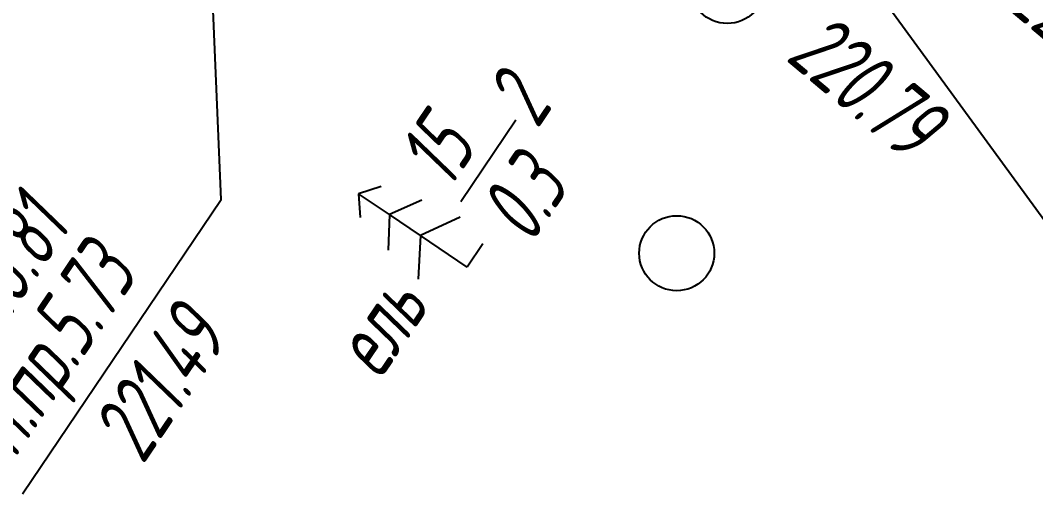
# Model space of a CAD drawing. Header units: millimetres. Extents: x -1799 to 6962, y -1020 to 4121.
# Drawn here: x 4043.7 to 4097.8, y 3252.2 to 3277.4 of the extents above; entities that cross this region are included whole.
import ezdxf

# ---------------------------------------------------------------- set-up
doc = ezdxf.new("R2010")
doc.units = ezdxf.units.MM
doc.linetypes.add('CONTI', pattern=[0])
for name, color, linetype in [('NAD_MDEFAULT', 7, 'CONTI'), ('PI_OTDEFAULT', 172, 'CONTI'), ('SIT_LDEFAULT', 7, 'CONTI'), ('USLZNDEFAULT', 7, 'CONTI'), ('ZAPSKDEFAULT', 7, 'CONTI')]:
    doc.layers.add(name, color=color, linetype=linetype)
doc.styles.add('eskd', font='spds.shx', dxfattribs={"width": 1.2, "oblique": 15})

# ---------------------------------------------------------------- blocks, each defined once
blk = doc.blocks.new('BL_105')
at = {"color": 0}
for p, q in [((0, 7), (-1, 6.2)), ((0, 5), (0, 7)), ((1, 6.2), (0, 7)), ((0, 5), (-1.6, 4)), ((0, 3), (0, 5)), ((1.6, 4), (0, 5)), ((0, 3), (-2, 1.8)), ((0, 0), (0, 3)), ((2, 1.8), (0, 3)), ((1.5, 0), (0, 0))]:
    blk.add_line(p, q, dxfattribs=at)
blk = doc.blocks.new('BL_2004')
at = {"color": 0}
blk.add_circle((0, 0), 2, dxfattribs=at)

msp = doc.modelspace()

# ---------------------------------------------------------------- linework, layer by layer
at = {"linetype": 'Continuous'}
msp.add_lwpolyline([(4043.824, 3252.183), (4054.411, 3267.879), (4052.593, 3310.788)], dxfattribs=at)
at = {"layer": 'NAD_MDEFAULT', "color": 0}
msp.add_line((4067.179, 3267.769), (4070.115, 3272.121), dxfattribs=at)
at = {"layer": 'SIT_LDEFAULT', "color": 7}
msp.add_line((4085.692, 3284.049), (4104.502, 3258.209), dxfattribs=at)

# ---------------------------------------------------------------- block references
at = {"layer": 'USLZNDEFAULT', "color": 7, "rotation": 56}
msp.add_blockref('BL_105', (4067.524, 3264.267), dxfattribs=at)
at = {"layer": 'ZAPSKDEFAULT', "color": 7, "rotation": 56}
for p in [(4081.383, 3279.259), (4078.69, 3265.007)]:
    msp.add_blockref('BL_2004', p, dxfattribs=at)

# ---------------------------------------------------------------- texts
at = {"layer": 'NAD_MDEFAULT', "color": 7, "style": 'eskd', "oblique": 10, "width": 0.8}
for s, p in [(' 2', (4070.459, 3270.39)), (' 15', (4065.757, 3267.167)), (' 0.3', (4070.109, 3264.231)), ('в.пр.8.81', (4040.05, 3256.948)), ('н.пр.5.73', (4043.417, 3254.041)), (' ель', (4062.062, 3256.994))]:
    msp.add_text(s, height=3.5, rotation=56, dxfattribs=at).set_placement(p)
at = {"layer": 'PI_OTDEFAULT', "color": 172, "style": 'eskd', "oblique": 10, "width": 0.8}
for s, rotation, p in [('220.55', 320, (4096.223, 3278.099)), ('220.79', 320, (4084.422, 3275.359)), ('221.49', 56, (4050.235, 3253.683))]:
    msp.add_text(s, height=3.5, rotation=rotation, dxfattribs=at).set_placement(p)

doc.saveas('drawing.dxf')
